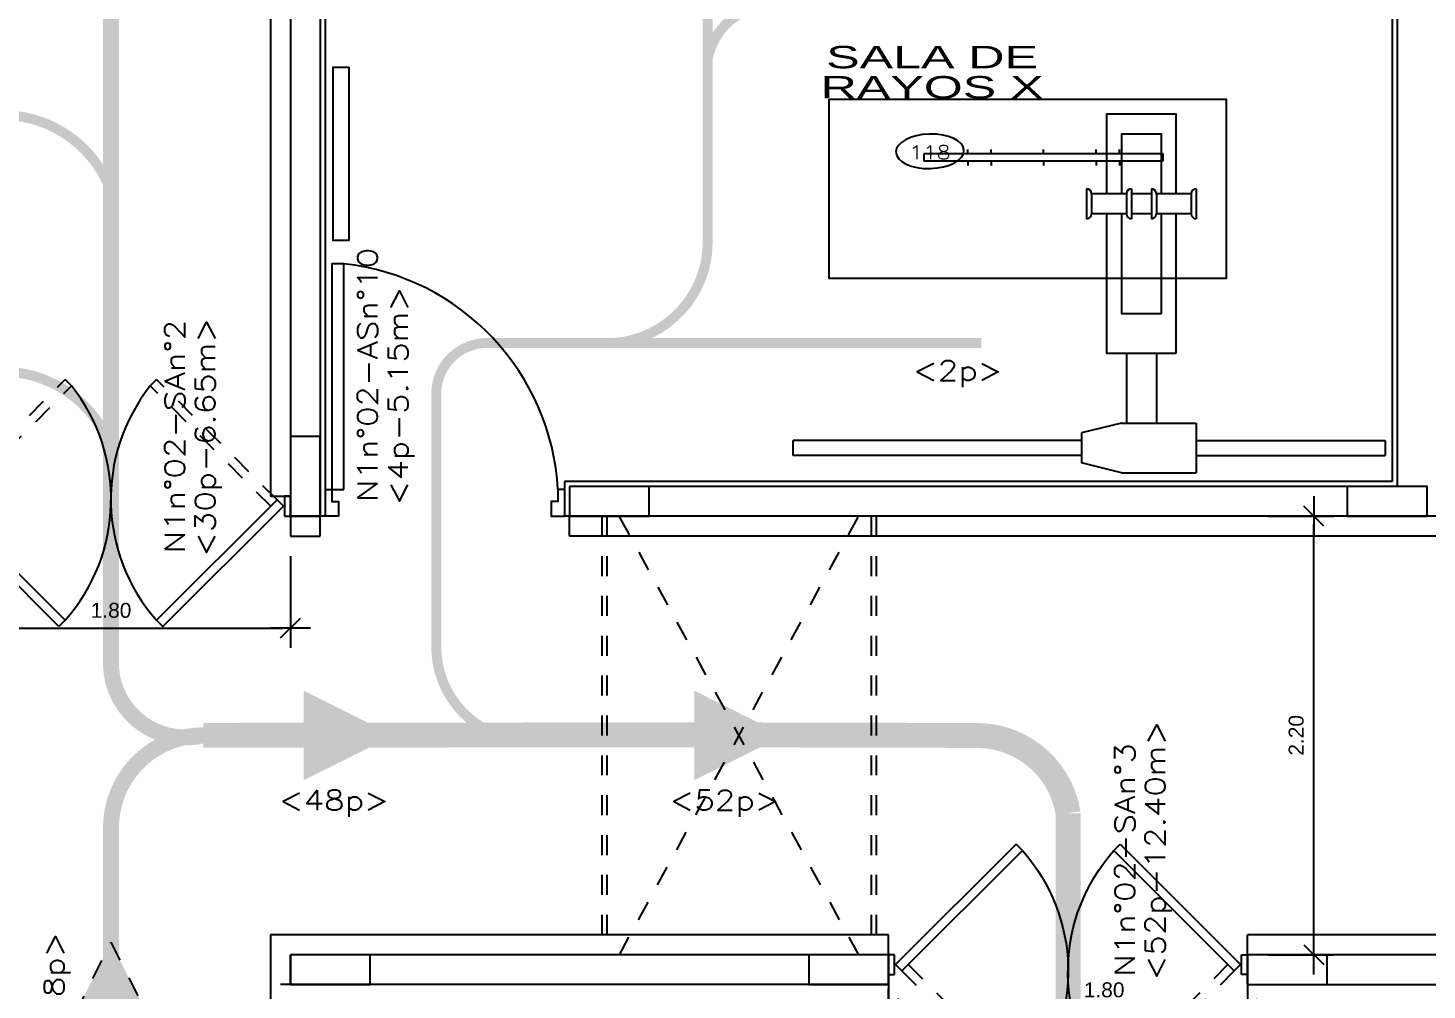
# Model space of a CAD drawing. Header units: millimetres. Extents: x 791 to 2661, y 209 to 602.
# Drawn here: x 1174.07 to 1181.08, y 530.95 to 535.78 of the extents above; entities that cross this region are included whole.
import ezdxf
from ezdxf.enums import TextEntityAlignment as Align

# ---------------------------------------------------------------- set-up
doc = ezdxf.new("R2010")
doc.units = ezdxf.units.MM
doc.header["$LTSCALE"] = 0.1
doc.header["$PDMODE"] = 3
for name, pattern in [('DASHED2', [9.525, 6.35, -3.175]), ('HIDDEN', [9.525, 6.35, -3.175]), ('TRAZOS2', [0.375, 0.25, -0.125])]:
    doc.linetypes.add(name, pattern=pattern)
for name, color, linetype in [('01', 1, 'Continuous'), ('06', 1, 'Continuous'), ('1TEXTO-05', 5, 'Continuous'), ('COLUMNAS', 1, 'Continuous'), ('cOTAS EVACUACION', 1, 'Continuous'), ('Equipamiento', 1, 'Continuous'), ('evacuacion', 70, 'TRAZOS2'), ('N-AMB', 2, 'Continuous'), ('Pisos', 253, 'Continuous'), ('Proyecciones', 9, 'HIDDEN'), ('Puertas', 1, 'Continuous'), ('texto seguridad', 120, 'Continuous'), ('Ventana alta', 1, 'DASHED2')]:
    doc.layers.add(name, color=color, linetype=linetype)
doc.layers.add('EVACUACION05', color=71, linetype='TRAZOS2', lineweight=50)
doc.layers.add('EVACUACION08', color=72, linetype='Continuous', lineweight=90)
doc.styles.add('0', font='romans.SHX', dxfattribs={"width": 1.5})
doc.styles.add('LUNA', font='romans.shx', dxfattribs={"width": 1.5})
doc.styles.add('ROMANS', font='', dxfattribs={"oblique": 1, "height": 0.075})
doc.styles.get('ROMANS').set_extended_font_data('Arial')
doc.dimstyles.new('COTAS 50', dxfattribs={"dimscale": 2, "dimtxt": 1.5, "dimasz": 0.02, "dimexe": 0.05, "dimexo": 0.05, "dimgap": 0.025, "dimtad": 3, "dimzin": 4, "dimdsep": 46, "dimtxsty": 'ROMANS', "dimblk": 'LLL', "dimcen": 0, "dimdle": 0.18, "dimclrd": 256, "dimclre": 1, "dimclrt": 3, "dimadec": 0, "dimazin": 0, "dimtfac": 1, "dimtix": 1, "dimtofl": 0, "dimtmove": 1, "dimatfit": 3, "dimldrblk": 'OPEN90', "dimfxl": 0.18, "dimtolj": 1, "dimtzin": 0, "dimarcsym": 0})

# ---------------------------------------------------------------- blocks, each defined once
blk = doc.blocks.new('A$C0E812A79')
at = {"layer": 'Puertas', "linetype": 'TRAZOS2', "ltscale": 3}
for p, q in [((0.0668, -0.0182, 0.005), (0.671, 0.5859, 0.005)), ((1.7332, -0.0182, 0.005), (1.129, 0.5859, 0.005)), ((0.0986, -0.05, 0.005), (0.7028, 0.5541, 0.005)), ((1.7014, -0.05, 0.005), (1.0972, 0.5541, 0.005))]:
    blk.add_line(p, q, dxfattribs=at)
at = {"layer": 'Puertas'}
for p, q in [((0.7028, 0.5541, 0.005), (0.671, 0.5859, 0.005)), ((1.0972, 0.5541, 0.005), (1.129, 0.5859, 0.005))]:
    blk.add_line(p, q, dxfattribs=at)
at = {"layer": 'Puertas', "ltscale": 3}
for p, q in [((0, -0.1), (0, 0)), ((0, 0), (0.03, 0)), ((0.03, 0), (0.03, -0.025)), ((1.8, 0), (1.77, 0)), ((1.77, 0), (1.77, -0.025)), ((1.8, -0.1), (1.8, 0)), ((0.03, -0.025), (0.03, -0.025)), ((0.03, -0.025), (0.03, -0.1)), ((0.035, -0.05, 0.005), (0.0668, -0.0182, 0.005)), ((0.6391, -0.6542, 0.005), (0.035, -0.05, 0.005)), ((0.0668, -0.0182, 0.005), (0.671, -0.6223, 0.005)), ((1.7332, -0.0182, 0.005), (1.129, -0.6223, 0.005)), ((1.1609, -0.6542, 0.005), (1.765, -0.05, 0.005)), ((1.765, -0.05, 0.005), (1.7332, -0.0182, 0.005)), ((1.77, -0.025), (1.77, -0.025)), ((1.77, -0.025), (1.77, -0.1)), ((0.03, -0.1), (0, -0.1)), ((1.77, -0.1), (1.8, -0.1)), ((0.671, -0.6223, 0.005), (0.6391, -0.6542, 0.005)), ((1.129, -0.6223, 0.005), (1.1609, -0.6542, 0.005))]:
    blk.add_line(p, q, dxfattribs=at)
at = {"layer": 'Puertas'}
for centre, start, end in [((-0.017, -0.0151, 0.015), 318.56511, 38.33834), ((1.817, -0.0151, 0.015), 141.66166, 221.43489)]:
    blk.add_arc(centre, 0.9176, start, end, dxfattribs=at)
blk = doc.blocks.new('A$C381B24D8')
at = {"layer": 'Puertas'}
blk.add_lwpolyline([(0.07, 0.1), (0.07, 0.95), (0.025, 0.95), (0.025, 0.1)], close=True, dxfattribs=at)
for points in [[(0, 0.1), (0.025, 0.1), (0.025, 0.055), (0.05, 0.055), (0.05, 0), (0, 0)], [(0.9, 0.1), (0.875, 0.1), (0.875, 0.055), (0.85, 0.055), (0.85, 0), (0.9, 0)]]:
    blk.add_lwpolyline(points, dxfattribs=at)
blk.add_arc((-0.0292, 0.0499), 0.9056, 3.1739, 83.7111, dxfattribs=at)
blk = doc.blocks.new('LLL')
for p, q in [((0, 2.5), (0, -2.5)), ((2.5, 0), (-2.5, 0))]:
    blk.add_line(p, q)
at = {"color": 3}
blk.add_line((-1.25, -1.25), (1.25, 1.25), dxfattribs=at)
at = {"layer": 'Defpoints', "color": 0, "linetype": 'ByBlock'}
blk.add_point((0, 0), dxfattribs=at)
blk.add_point((0, 0), dxfattribs=at)
blk = doc.blocks.new('*D311')
at = {"layer": 'cOTAS EVACUACION', "color": 1, "lineweight": -2, "ltscale": 0.15, "transparency": 16777216}
for p, q in [((1173.5814, 533.1291), (1173.5814, 532.6681)), ((1175.3814, 533.1291), (1175.3814, 532.6681))]:
    blk.add_line(p, q, dxfattribs=at)
at = {"layer": 'cOTAS EVACUACION', "lineweight": -2, "ltscale": 0.15, "transparency": 16777216}
blk.add_line((1173.6214, 532.7681), (1175.3414, 532.7681), dxfattribs=at)
at = {"layer": 'Defpoints', "color": 0, "ltscale": 0.15, "transparency": 16777216}
for p in [(1173.5814, 533.2291), (1175.3814, 533.2291), (1175.3814, 532.7681)]:
    blk.add_point(p, dxfattribs=at)
at = {"layer": 'cOTAS EVACUACION', "lineweight": -2, "ltscale": 0.15, "transparency": 16777216, "xscale": 0.04, "yscale": 0.04, "zscale": 0.04, "rotation": 180}
blk.add_blockref('LLL', (1173.5814, 532.7681), dxfattribs=at)
at = {"layer": 'cOTAS EVACUACION', "lineweight": -2, "ltscale": 0.15, "transparency": 16777216, "xscale": 0.04, "yscale": 0.04, "zscale": 0.04}
blk.add_blockref('LLL', (1175.3814, 532.7681), dxfattribs=at)
at = {"layer": 'cOTAS EVACUACION', "color": 3, "ltscale": 0.15, "transparency": 16777216, "insert": (1174.4814, 532.8564), "char_height": 0.075, "attachment_point": 5, "style": 'ROMANS'}
blk.add_mtext('\\A1;1.80', dxfattribs=at)
blk = doc.blocks.new('_OPEN90')
at = {"color": 0, "linetype": 'ByBlock', "ltscale": 0.7}
for p, q in [((0, 0), (-1, 0)), ((-0.5, 0.5), (0, 0)), ((0, 0), (-0.5, -0.5))]:
    blk.add_line(p, q, dxfattribs=at)
blk = doc.blocks.new('*D319')
at = {"layer": 'cOTAS EVACUACION', "color": 1, "lineweight": -2, "ltscale": 0.15, "transparency": 16777216}
for p, q in [((1180.2814, 533.3291), (1180.6138, 533.3291)), ((1180.2814, 531.1291), (1180.6138, 531.1291))]:
    blk.add_line(p, q, dxfattribs=at)
at = {"layer": 'cOTAS EVACUACION', "lineweight": -2, "ltscale": 0.15, "transparency": 16777216}
blk.add_line((1180.5138, 531.1691), (1180.5138, 533.2891), dxfattribs=at)
at = {"layer": 'Defpoints', "color": 0, "ltscale": 0.15, "transparency": 16777216}
for p in [(1180.1814, 533.3291), (1180.5138, 533.3291), (1180.1814, 531.1291)]:
    blk.add_point(p, dxfattribs=at)
at = {"layer": 'cOTAS EVACUACION', "lineweight": -2, "ltscale": 0.15, "transparency": 16777216, "xscale": 0.04, "yscale": 0.04, "zscale": 0.04}
for p, rotation in [((1180.5138, 533.3291), 90), ((1180.5138, 531.1291), 270)]:
    blk.add_blockref('LLL', p, dxfattribs=dict(at, rotation=rotation))
at = {"layer": 'cOTAS EVACUACION', "color": 3, "ltscale": 0.15, "transparency": 16777216, "insert": (1180.4255, 532.2291), "char_height": 0.075, "attachment_point": 5, "rotation": 90, "style": 'ROMANS'}
blk.add_mtext('\\A1;2.20', dxfattribs=at)
blk = doc.blocks.new('*D320')
at = {"layer": 'cOTAS EVACUACION', "color": 1, "lineweight": -2, "ltscale": 0.15, "transparency": 16777216}
for p, q in [((1178.3814, 531.1291), (1178.3814, 530.7578)), ((1180.1814, 531.1291), (1180.1814, 530.7578))]:
    blk.add_line(p, q, dxfattribs=at)
at = {"layer": 'cOTAS EVACUACION', "lineweight": -2, "ltscale": 0.15, "transparency": 16777216}
blk.add_line((1178.4214, 530.8578), (1180.1414, 530.8578), dxfattribs=at)
at = {"layer": 'Defpoints', "color": 0, "ltscale": 0.15, "transparency": 16777216}
for p in [(1178.3814, 531.2291), (1180.1814, 531.2291), (1180.1814, 530.8578)]:
    blk.add_point(p, dxfattribs=at)
at = {"layer": 'cOTAS EVACUACION', "lineweight": -2, "ltscale": 0.15, "transparency": 16777216, "xscale": 0.04, "yscale": 0.04, "zscale": 0.04, "rotation": 180}
blk.add_blockref('LLL', (1178.3814, 530.8578), dxfattribs=at)
at = {"layer": 'cOTAS EVACUACION', "lineweight": -2, "ltscale": 0.15, "transparency": 16777216, "xscale": 0.04, "yscale": 0.04, "zscale": 0.04}
blk.add_blockref('LLL', (1180.1814, 530.8578), dxfattribs=at)
at = {"layer": 'cOTAS EVACUACION', "color": 3, "ltscale": 0.15, "transparency": 16777216, "insert": (1179.4616, 530.9522), "char_height": 0.075, "attachment_point": 5, "style": 'ROMANS'}
blk.add_mtext('\\A1;1.80', dxfattribs=at)

msp = doc.modelspace()

# ---------------------------------------------------------------- hatches: boundary and pattern name
at = {"layer": 'EVACUACION05', "ltscale": 0.05}
msp.add_hatch(color=256, dxfattribs=at).paths.add_polyline_path([(1174.4817, 531.191), (1174.6617, 530.831), (1174.3017, 530.831)])
at = {"layer": 'EVACUACION08', "linetype": 'DASHED2', "ltscale": 0.05}
for points in [[(1175.8975, 532.2291), (1175.4475, 532.0041), (1175.4475, 532.4541)], [(1177.8564, 532.2291), (1177.4064, 532.0041), (1177.4064, 532.4541)]]:
    msp.add_hatch(color=256, dxfattribs=at).paths.add_polyline_path(points)

# ---------------------------------------------------------------- linework, layer by layer
at = {"layer": '01'}
for p, q in [((1180.9064, 538.3791), (1180.9064, 533.5041)), ((1175.5564, 537.0041), (1175.5564, 533.3291)), ((1180.9064, 533.5041), (1176.7564, 533.5041)), ((1176.7564, 533.5041), (1176.7564, 533.3291)), ((1175.5564, 533.3291), (1175.5314, 533.3291)), ((1176.7814, 533.3291), (1176.7564, 533.3291))]:
    msp.add_line(p, q, dxfattribs=at)
at = {"layer": '06'}
for p, q in [((1175.3814, 539.9791), (1175.3814, 533.3291)), ((1180.9314, 538.3791), (1180.9314, 533.4791)), ((1175.5314, 537.0291), (1175.5314, 533.3291)), ((1180.9314, 533.4791), (1176.7814, 533.4791)), ((1176.7814, 533.4791), (1176.7814, 533.3291)), ((1175.5314, 533.3291), (1175.3814, 533.3291)), ((1183.1314, 533.3291), (1176.7814, 533.3291)), ((1182.6814, 533.3291), (1180.9314, 533.3291)), ((1178.3814, 531.1291), (1175.3814, 531.1291)), ((1175.3814, 530.9791), (1175.3814, 531.1291)), ((1178.3814, 530.9791), (1178.3814, 531.1291)), ((1185.7814, 531.1291), (1180.1814, 531.1291)), ((1180.1814, 530.9791), (1180.1814, 531.1291)), ((1178.3814, 530.9791), (1175.3814, 530.9791))]:
    msp.add_line(p, q, dxfattribs=at)
msp.add_lwpolyline([(1180.1814, 530.9791), (1185.9314, 530.9791), (1185.9314, 531.3291), (1185.7814, 531.3291), (1185.7814, 531.1291)], dxfattribs=at)
at = {"layer": 'COLUMNAS', "ltscale": 0.15}
for points in [[(1175.5314, 533.7291), (1175.3814, 533.7291), (1175.3814, 533.3291), (1175.5314, 533.3291)], [(1176.7814, 533.4791), (1176.7814, 533.3291), (1177.1814, 533.3291), (1177.1814, 533.4791)], [(1180.6814, 533.4791), (1180.6814, 533.3291), (1181.0814, 533.3291), (1181.0814, 533.4791)], [(1175.3814, 531.1291), (1175.3814, 530.9791), (1175.7814, 530.9791), (1175.7814, 531.1291)], [(1177.9814, 531.1291), (1177.9814, 530.9791), (1178.3814, 530.9791), (1178.3814, 531.1291)], [(1180.1814, 531.1291), (1180.1814, 530.9791), (1180.5814, 530.9791), (1180.5814, 531.1291)]]:
    msp.add_lwpolyline(points, close=True, dxfattribs=at)
at = {"layer": 'Equipamiento', "lineweight": -2}
for p, q in [((1179.7586, 535.1469), (1178.5586, 535.1469)), ((1178.5586, 535.1469), (1178.5586, 535.1119)), ((1178.5586, 535.1119), (1179.7586, 535.1119)), ((1178.7788, 535.1469), (1178.7788, 535.1701)), ((1178.7788, 535.1119), (1178.7788, 535.0888)), ((1178.8958, 535.1469), (1178.8958, 535.1701)), ((1178.8958, 535.1119), (1178.8958, 535.0888)), ((1179.1586, 535.1469), (1179.1586, 535.1701)), ((1179.1586, 535.1119), (1179.1586, 535.0888)), ((1179.4214, 535.1469), (1179.4214, 535.1701)), ((1179.4214, 535.1119), (1179.4214, 535.0888)), ((1179.5384, 535.1469), (1179.5384, 535.1701)), ((1179.5384, 535.1119), (1179.5384, 535.0888)), ((1179.7586, 535.1119), (1179.7586, 535.1469)), ((1179.374, 534.9718), (1179.374, 534.8218)), ((1179.599, 534.9718), (1179.599, 534.8218)), ((1179.699, 534.9718), (1179.699, 534.8218)), ((1179.924, 534.9718), (1179.924, 534.8218)), ((1179.574, 534.9468), (1179.399, 534.9468)), ((1179.399, 534.9468), (1179.399, 534.8468)), ((1179.574, 534.9468), (1179.574, 534.8468)), ((1179.699, 534.9468), (1179.599, 534.9468)), ((1179.899, 534.9468), (1179.724, 534.9468)), ((1179.724, 534.9468), (1179.724, 534.8468)), ((1179.899, 534.9468), (1179.899, 534.8468)), ((1179.574, 534.8468), (1179.399, 534.8468)), ((1179.699, 534.8468), (1179.599, 534.8468)), ((1179.899, 534.8468), (1179.724, 534.8468)), ((1179.574, 534.1468), (1179.574, 533.7968)), ((1179.724, 534.1468), (1179.724, 533.7968)), ((1179.549, 533.7968), (1179.349, 533.7468)), ((1179.549, 533.7968), (1179.924, 533.7968)), ((1179.924, 533.7968), (1179.924, 533.5468)), ((1177.9019, 533.6343), (1177.9019, 533.7093)), ((1179.349, 533.7093), (1177.9019, 533.7093)), ((1179.349, 533.7468), (1179.349, 533.5968)), ((1179.924, 533.7093), (1180.8714, 533.7093)), ((1180.8714, 533.7093), (1180.8714, 533.6343)), ((1179.349, 533.6343), (1177.9019, 533.6343)), ((1179.924, 533.6343), (1180.8714, 533.6343)), ((1179.549, 533.5468), (1179.349, 533.5968)), ((1179.549, 533.5468), (1179.924, 533.5468))]:
    msp.add_line(p, q, dxfattribs=at)
for points in [[(1175.6742, 535.5828), (1175.6742, 534.7123), (1175.5966, 534.7123), (1175.5966, 535.5828)], [(1178.084, 535.4218), (1180.074, 535.4218), (1180.074, 534.5218), (1178.084, 534.5218)]]:
    msp.add_lwpolyline(points, close=True, dxfattribs=at)
for points in [[(1179.824, 534.9468), (1179.824, 535.3468), (1179.474, 535.3468), (1179.474, 534.9468)], [(1179.749, 534.9468), (1179.749, 535.2468), (1179.549, 535.2468), (1179.549, 534.9468)], [(1179.474, 534.8468), (1179.474, 534.1468), (1179.824, 534.1468)], [(1179.549, 534.8468), (1179.549, 534.3468), (1179.749, 534.3468)], [(1179.749, 534.3468), (1179.749, 534.8468)], [(1179.824, 534.1468), (1179.824, 534.8468)]]:
    msp.add_lwpolyline(points, dxfattribs=at)
for centre, start, end in [((1179.374, 534.9468), 0, 90), ((1179.599, 534.9468), 90, 180), ((1179.699, 534.9468), 0, 90), ((1179.924, 534.9468), 90, 180), ((1179.374, 534.8468), 270, 0), ((1179.599, 534.8468), 180, 270), ((1179.699, 534.8468), 270, 0), ((1179.924, 534.8468), 180, 270)]:
    msp.add_arc(centre, 0.025, start, end, dxfattribs=at)
at = {"layer": 'evacuacion', "linetype": 'DASHED2', "ltscale": 0.2, "const_width": 0.05}
for points in [[(1177.4742, 538.5142), (1177.4742, 534.7046, -0.391658), (1177.006, 534.1985), (1176.3682, 534.1985, 0.396252), (1176.113, 533.9586), (1176.113, 533.3291)], [(1179.0659, 537.7919), (1180.0886, 537.7919, -0.510099), (1180.2424, 537.6268), (1180.2424, 536.0892, -0.46479), (1180.0107, 535.8938), (1177.7795, 535.8938, 0.348198), (1177.4742, 535.6217, 0.823291)], [(1171.9814, 535.3429), (1173.9334, 535.3429, -0.312803), (1174.4814, 534.9629, -0.172337)], [(1171.9814, 534.0554), (1173.9334, 534.0554, -0.312803), (1174.4814, 533.6755, -0.172337)], [(1176.113, 533.3291), (1176.113, 532.6728, 0.319698), (1176.429, 532.2291, 0.592565)]]:
    msp.add_lwpolyline(points, format="xyb", dxfattribs=at)
msp.add_lwpolyline([(1177.006, 534.1985), (1178.846, 534.1985)], dxfattribs=at)
at = {"layer": 'evacuacion'}
msp.add_lwpolyline([(1174.3017, 530.831), (1174.4817, 531.191), (1174.6617, 530.831)], dxfattribs=at)
at = {"layer": 'EVACUACION05', "ltscale": 8, "const_width": 0.08, "elevation": 0.015}
for points in [[(1174.4817, 533.3893), (1174.4817, 540.4398, 0.412129), (1173.8399, 541.0862, -0.203574)], [(1174.4817, 533.3893), (1174.4814, 532.5924, 0.486754), (1174.9442, 532.2297, -0.458251)]]:
    msp.add_lwpolyline(points, format="xyb", dxfattribs=at)
at = {"layer": 'EVACUACION05', "ltscale": 8, "const_width": 0.08}
msp.add_lwpolyline([(1174.4817, 526.6368), (1174.4817, 531.7671, -0.414214), (1174.9442, 532.2297)], format="xyb", dxfattribs=at)
at = {"layer": 'EVACUACION08', "linetype": 'DASHED2', "ltscale": 0.5, "const_width": 0.125}
msp.add_lwpolyline([(1174.9442, 532.2297), (1177.3465, 532.2325)], dxfattribs=at)
msp.add_lwpolyline([(1177.3465, 532.2325), (1178.8239, 532.2291, -0.368474), (1179.2814, 531.839), (1179.2814, 525.457, 0.330536), (1179.6732, 524.9291), (1185.8462, 524.9288)], format="xyb", dxfattribs=at)
at = {"layer": 'N-AMB', "ltscale": 0.5, "extrusion": (0, 0, -1)}
msp.add_ellipse((1178.5887, 535.1604), major_axis=(-0.1707, -0.0044), ratio=0.506987, dxfattribs=at)
at = {"layer": 'Pisos'}
for p, q in [((1175.2814, 539.9791), (1175.2814, 533.4292)), ((1175.2814, 533.4292), (1175.3814, 533.4292)), ((1175.3814, 533.3291), (1175.3814, 533.2291)), ((1175.5314, 533.2291), (1175.5314, 533.3291)), ((1176.7814, 533.2291), (1176.7814, 533.3291)), ((1175.3814, 533.2291), (1175.5314, 533.2291)), ((1183.1314, 533.2291), (1176.7814, 533.2291)), ((1175.2814, 531.2291), (1175.2814, 522.8791)), ((1178.3814, 531.2291), (1175.2814, 531.2291)), ((1178.3814, 531.1291), (1178.3814, 531.2291)), ((1185.6814, 531.2291), (1180.1814, 531.2291)), ((1180.1814, 531.1291), (1180.1814, 531.2291))]:
    msp.add_line(p, q, dxfattribs=at)
at = {"layer": 'Proyecciones', "ltscale": 0.15}
for p, q in [((1178.2314, 531.1291), (1177.0314, 533.3291)), ((1177.0314, 531.1291), (1178.2314, 533.3291)), ((1175.3814, 530.9791), (1175.3314, 530.9791))]:
    msp.add_line(p, q, dxfattribs=at)
at = {"layer": 'Ventana alta', "linetype": 'DASHED2', "ltscale": 0.15}
for p, q in [((1176.9439, 533.3291), (1176.9439, 531.1291)), ((1176.9689, 533.3291), (1176.9689, 531.1291)), ((1178.2939, 533.3291), (1178.2939, 531.1291)), ((1178.3189, 533.3291), (1178.3189, 531.1291))]:
    msp.add_line(p, q, dxfattribs=at)

# ---------------------------------------------------------------- block references
at = {"layer": 'Puertas', "xscale": 1.333333333333486, "yscale": 1.333333333333486, "zscale": 1.333333333333486, "rotation": 359.9999987412453}
msp.add_blockref('A$C381B24D8', (1175.5564, 533.3291), dxfattribs=at)
at = {"layer": 'Puertas'}
msp.add_blockref('A$C0E812A79', (1173.5814, 533.4292), dxfattribs=at)
at = {"layer": 'Puertas', "xscale": -1, "rotation": 180}
msp.add_blockref('A$C0E812A79', (1178.3814, 531.0291), dxfattribs=at)

# ---------------------------------------------------------------- texts
at = {"layer": '1TEXTO-05', "style": 'ROMANS', "width": 1.6}
for s, p in [('SALA DE', (1178.5995, 535.5768)), ('RAYOS X', (1178.5995, 535.4253))]:
    msp.add_text(s, height=0.1125, dxfattribs=at).set_placement(p, align=Align.CENTER)
at = {"layer": 'N-AMB', "color": 3, "ltscale": 0.5, "style": '0', "width": 1.2}
msp.add_text('118', height=0.06743, dxfattribs=at).set_placement((1178.5881, 535.1551), align=Align.MIDDLE)
at = {"layer": 'texto seguridad', "style": 'LUNA', "width": 1.2}
for s, p in [('N1n°02-ASn°10', (1175.8186, 533.4015, 0.005)), ('<4p-5.15m>', (1175.971, 533.3845, 0.005)), ('N1n°02-SAn°2', (1174.8513, 533.143, 0.005)), ('<30p-6.65m>', (1175.0038, 533.126, 0.005)), ('<52p-12.40m>', (1179.7687, 531.0013, 0.005)), ('N1n°02-SAn°3', (1179.6162, 531.0183, 0.005)), ('<18p>', (1174.2459, 530.69))]:
    msp.add_text(s, height=0.1, rotation=90, dxfattribs=at).set_placement(p)
for s, p in [('<2p>', (1178.5045, 534.0101, -0.4064)), ('<48p>', (1175.3247, 531.8542)), ('<52p>', (1177.2836, 531.8542))]:
    msp.add_text(s, height=0.1, dxfattribs=at).set_placement(p)

# ---------------------------------------------------------------- dimensions: what is measured, and where the dimension line sits
at = {"layer": 'cOTAS EVACUACION', "ltscale": 0.15}
dim = msp.add_linear_dim(base=(1180.5138, 533.3291), p1=(1180.1814, 531.1291), p2=(1180.1814, 533.3291), angle=90, dimstyle='COTAS 50', dxfattribs=at)
dim.commit()
dim.dimension.update_dxf_attribs({"geometry": '*D319', "text_midpoint": (1180.4255, 532.2291)})
dim = msp.add_linear_dim(base=(1175.3814, 532.7681), p1=(1173.5814, 533.2291), p2=(1175.3814, 533.2291), dimstyle='COTAS 50', dxfattribs=at)
dim.commit()
dim.dimension.update_dxf_attribs({"geometry": '*D311', "text_midpoint": (1174.4814, 532.8564)})
dim = msp.add_linear_dim(base=(1180.1814, 530.8578), p1=(1178.3814, 531.2291), p2=(1180.1814, 531.2291), dimstyle='COTAS 50', dxfattribs=at)
dim.commit()
dim.dimension.update_dxf_attribs({"geometry": '*D320', "text_midpoint": (1179.4616, 530.8638), "dimtype": 160})

doc.saveas('drawing.dxf')
